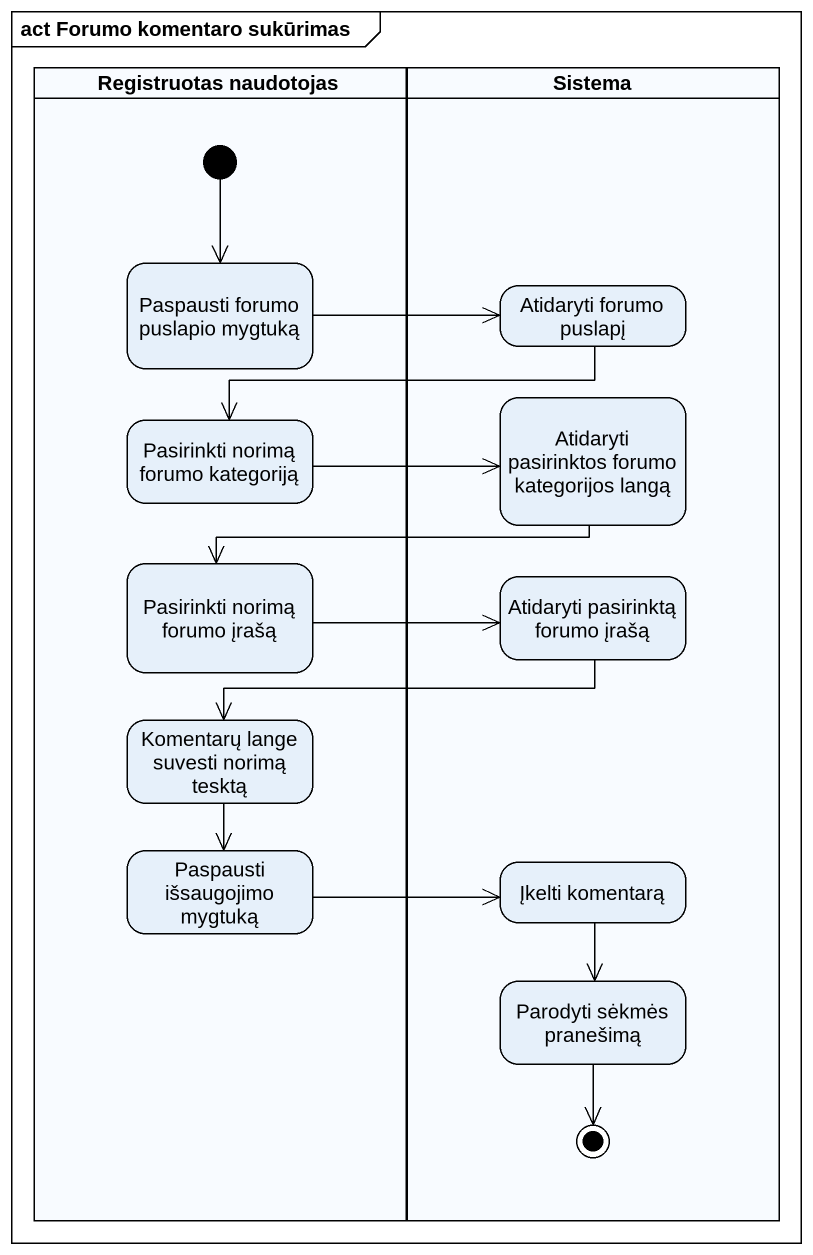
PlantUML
@startuml
mainframe act Forumo komentaro sukūrimas
hide empty description
state "Registruotas naudotojas" as Registruotas_naudotojas <<partition>> {
  state "Paspausti forumo puslapio mygtuką" as Paspausti_forumo_puslapio
  state "Pasirinkti norimą forumo kategoriją" as Pasirinkti_norimą_forumo
  state "Pasirinkti norimą forumo įrašą" as Pasirinkti_norimą_forumo_2
  state "Komentarų lange suvesti norimą tesktą" as Komentarų_lange_suvesti
  state "Paspausti išsaugojimo mygtuką" as Paspausti_išsaugojimo
  [*] --> Paspausti_forumo_puslapio
}
state Sistema <<partition>> {
  state "Atidaryti forumo puslapį" as Atidaryti_forumo_puslapį
  state "Atidaryti pasirinktos forumo kategorijos langą" as Atidaryti_pasirinktos
  state "Atidaryti pasirinktą forumo įrašą" as Atidaryti_pasirinktą_forumo
  state "Įkelti komentarą" as Įkelti_komentarą
  state "Parodyti sėkmės pranešimą" as Parodyti_sėkmės_pranešimą
  Parodyti_sėkmės_pranešimą --> [*]
}
Paspausti_forumo_puslapio -right-> Atidaryti_forumo_puslapį
Atidaryti_forumo_puslapį -left-> Pasirinkti_norimą_forumo
Pasirinkti_norimą_forumo -right-> Atidaryti_pasirinktos
Atidaryti_pasirinktos -left-> Pasirinkti_norimą_forumo_2
Pasirinkti_norimą_forumo_2 -right-> Atidaryti_pasirinktą_forumo
Atidaryti_pasirinktą_forumo -left-> Komentarų_lange_suvesti
Komentarų_lange_suvesti --> Paspausti_išsaugojimo
Paspausti_išsaugojimo -right-> Įkelti_komentarą
Įkelti_komentarą --> Parodyti_sėkmės_pranešimą
@enduml
